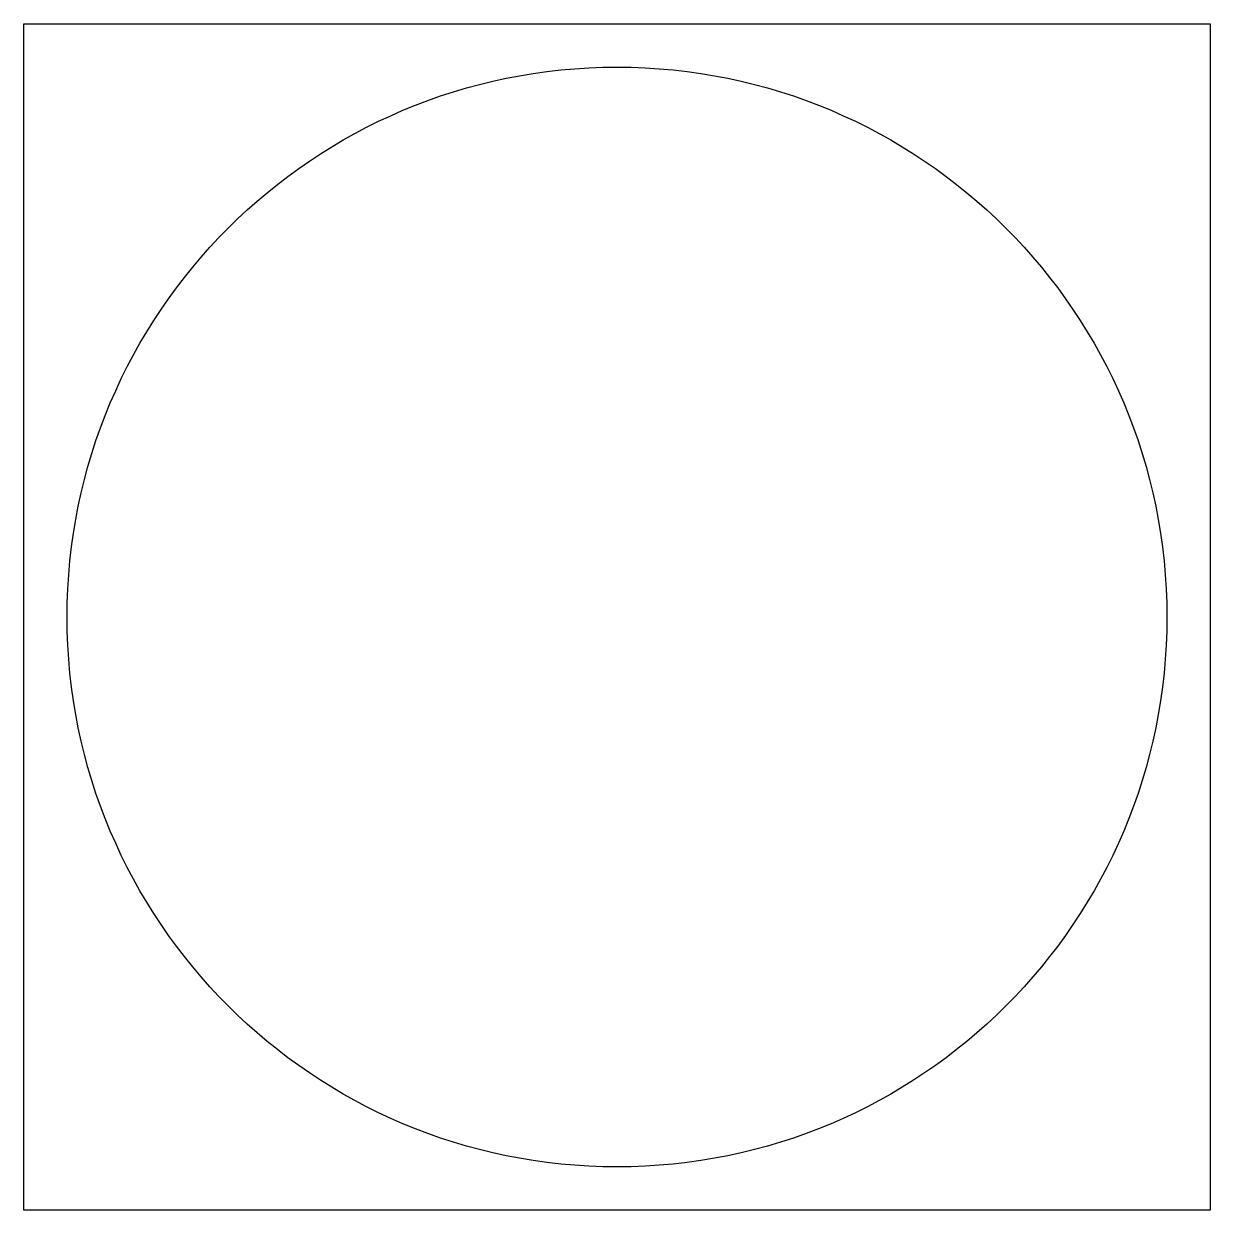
# Model space of a CAD drawing. Header units: millimetres. Extents: x 1716 to 2017, y 1972 to 2273.
import ezdxf

# ---------------------------------------------------------------- set-up
doc = ezdxf.new("R2010")
doc.units = ezdxf.units.MM

msp = doc.modelspace()

# ---------------------------------------------------------------- linework, layer by layer
msp.add_lwpolyline([(1715.74, 2272.93), (2016.74, 2272.93), (2016.74, 1971.93), (1715.74, 1971.93)], close=True)
msp.add_circle((1866.24, 2122.43), 139.5)

doc.saveas('drawing.dxf')
